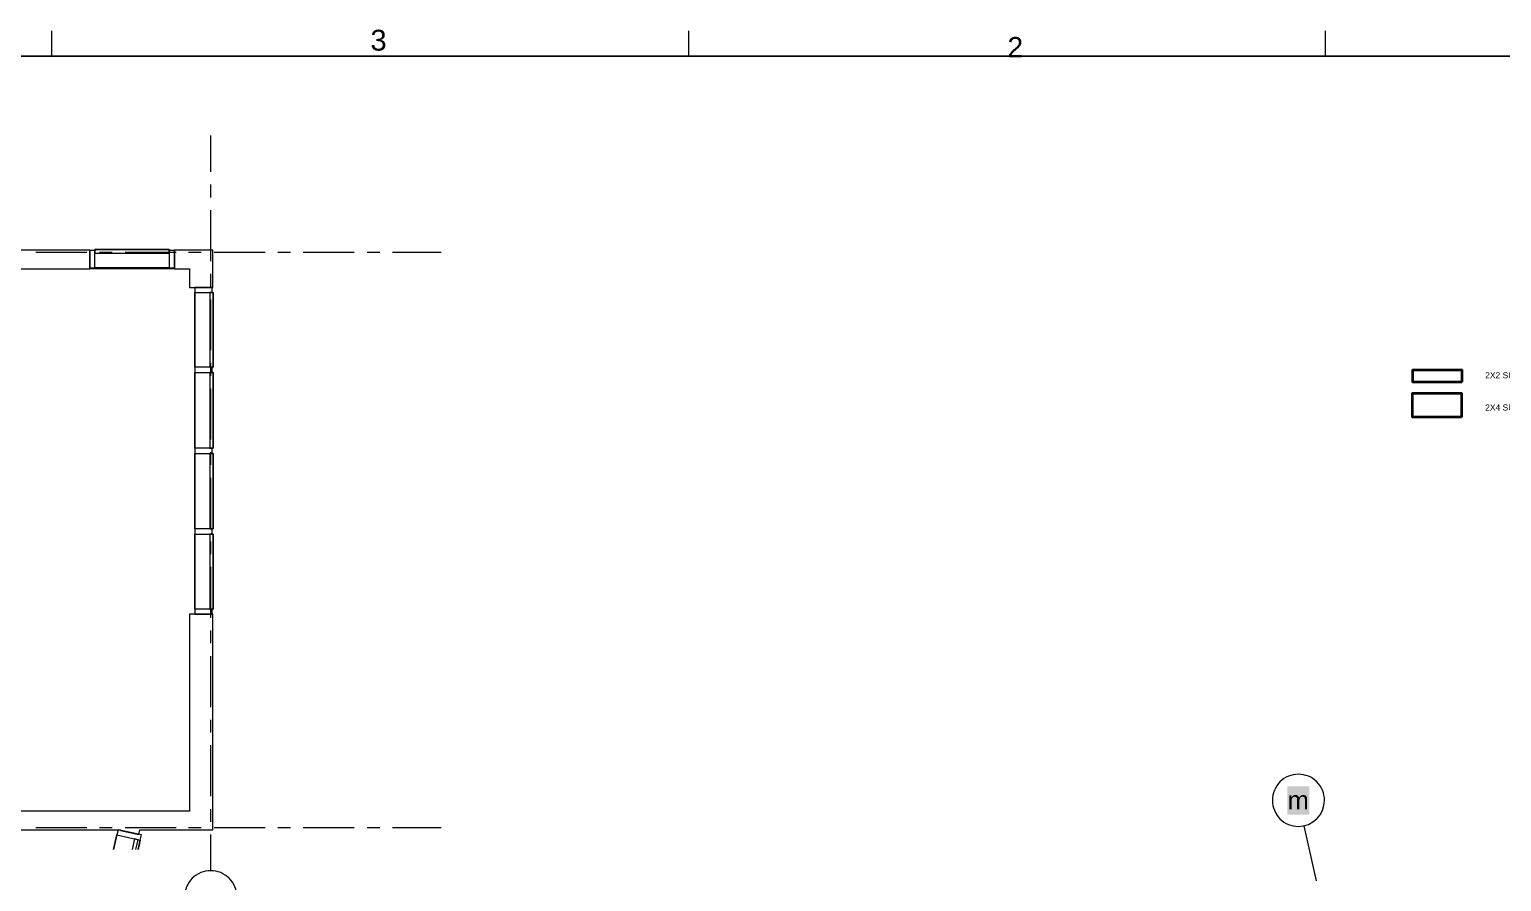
# Model space of a CAD drawing. Header units: millimetres. Extents: x 0.9 to 36.3, y 0.7 to 23.3.
# Drawn here: x 13.41 to 27.84, y 14.9 to 23.25 of the extents above; entities that cross this region are included whole.
import ezdxf

# ---------------------------------------------------------------- set-up
doc = ezdxf.new("R2010")
doc.units = ezdxf.units.MM
doc.layers.add('PDF2_Geometry', color=7, linetype='Continuous')
doc.layers.add('PDF_Text', color=7, linetype='Continuous')
doc.layers.add('PDF_Geometry', color=7, linetype='Continuous', true_color=0x777777)
doc.layers.add('PDF_Solid Fills', color=7, linetype='Continuous', true_color=0xffffff)
doc.styles.add('PDF Arial', font='arial.ttf')
doc.styles.add('PDF GillSansMT', font='arial.ttf')
doc.styles.add('PDF GillSansMTCondensed', font='arial.ttf')

msp = doc.modelspace()

# ---------------------------------------------------------------- linework, layer by layer
at = {"layer": 'PDF2_Geometry', "lineweight": 35}
for points in [[(27.454, 19.797), (26.974, 19.797), (26.974, 19.917), (27.454, 19.917)], [(27.449, 19.453), (26.969, 19.453), (26.969, 19.691), (27.449, 19.691)]]:
    msp.add_lwpolyline(points, close=True, dxfattribs=at)
at = {"layer": 'PDF_Geometry', "color": 7, "lineweight": 9}
for points in [[(13.626, 22.992), (13.626, 23.242)], [(19.873, 22.992), (19.873, 23.242)], [(26.117, 22.992), (26.117, 23.242)]]:
    msp.add_lwpolyline(points, dxfattribs=at)
msp.add_lwpolyline([(32.364, 1.008), (1.135, 1.008), (32.364, 1.008), (32.364, 22.993), (1.135, 22.993), (32.364, 22.993)], close=True, dxfattribs=at)
at = {"layer": 'PDF_Geometry', "lineweight": 9}
for points in [[(15.183, 21.859), (15.183, 22.214)], [(15.183, 21.609), (15.183, 21.734)], [(15.183, 20.984), (15.183, 21.484)], [(13.996, 21.089), (13.996, 21.092), (14.048, 21.092)], [(14.776, 21.092), (14.828, 21.092), (14.828, 21.089)], [(13.468, 21.072), (13.968, 21.072)], [(14.093, 21.072), (14.218, 21.072)], [(14.343, 21.072), (14.843, 21.072)], [(14.966, 21.072), (15.091, 21.072)], [(15.216, 21.072), (15.716, 21.072)], [(15.841, 21.072), (15.966, 21.072)], [(16.091, 21.072), (16.591, 21.072)], [(16.716, 21.072), (16.841, 21.072)], [(16.966, 21.072), (17.443, 21.072)], [(14.828, 20.917), (14.828, 20.909), (13.996, 20.909), (13.996, 20.917)], [(15.183, 20.734), (15.183, 20.859)], [(15.026, 19.943), (15.026, 20.676), (15.026, 19.943)], [(15.026, 19.943), (15.026, 20.676), (15.026, 19.943)], [(15.208, 20.676), (15.208, 19.943), (15.208, 20.676)], [(15.208, 20.676), (15.208, 19.943), (15.208, 20.676)], [(15.183, 20.111), (15.183, 20.609)], [(15.183, 19.861), (15.183, 19.986)], [(15.026, 19.151), (15.026, 19.891), (15.026, 19.151)], [(15.026, 19.151), (15.026, 19.891), (15.026, 19.151)], [(15.208, 19.891), (15.208, 19.151), (15.208, 19.891)], [(15.208, 19.891), (15.208, 19.151), (15.208, 19.891)], [(15.183, 19.236), (15.183, 19.736)], [(15.026, 18.359), (15.026, 19.099), (15.026, 18.359)], [(15.026, 18.359), (15.026, 19.099), (15.026, 18.359)], [(15.183, 18.986), (15.183, 19.111)], [(15.208, 19.099), (15.208, 18.359), (15.208, 19.099)], [(15.208, 19.099), (15.208, 18.359), (15.208, 19.099)], [(15.183, 18.361), (15.183, 18.861)], [(15.026, 17.574), (15.026, 18.308), (15.026, 17.574)], [(15.026, 17.574), (15.026, 18.308), (15.026, 17.574)], [(15.183, 18.111), (15.183, 18.236)], [(15.208, 18.308), (15.208, 17.574), (15.208, 18.308)], [(15.208, 18.308), (15.208, 17.574), (15.208, 18.308)], [(15.183, 17.488), (15.183, 17.986)], [(15.183, 17.238), (15.183, 17.363)], [(15.183, 16.613), (15.183, 17.113)], [(15.183, 16.363), (15.183, 16.488)], [(15.183, 15.738), (15.183, 16.238)], [(15.183, 15.488), (15.183, 15.613)], [(26.027, 14.909), (25.907, 15.449)], [(13.468, 15.431), (13.968, 15.431)], [(14.093, 15.431), (14.218, 15.431)], [(14.231, 15.216), (14.263, 15.359), (14.231, 15.216)], [(14.343, 15.431), (14.843, 15.431)], [(14.966, 15.431), (15.091, 15.431)], [(15.183, 15.008), (15.183, 15.364)], [(15.216, 15.431), (15.716, 15.431)], [(15.841, 15.431), (15.966, 15.431)], [(16.091, 15.431), (16.591, 15.431)], [(16.716, 15.431), (16.841, 15.431)], [(16.966, 15.431), (17.443, 15.431)]]:
    msp.add_lwpolyline(points, dxfattribs=at)
at = {"layer": 'PDF_Geometry', "lineweight": 18}
for points in [[(10.313, 16.591), (10.323, 16.591), (10.323, 20.909), (12.783, 20.909), (11.595, 15.559), (11.74, 15.528), (12.934, 20.909), (13.996, 20.909), (13.996, 21.092), (10.1, 21.092), (10.1, 20.909), (10.215, 20.909), (10.215, 16.591), (10.215, 16.549), (10.313, 16.549)], [(14.048, 21.089), (13.996, 21.089), (13.996, 20.917), (14.048, 20.917)], [(14.828, 21.089), (14.776, 21.089), (14.776, 20.917), (14.828, 20.917)], [(14.828, 20.909), (14.976, 20.909), (14.976, 20.727), (15.203, 20.727), (15.203, 21.092), (14.976, 21.092), (14.828, 21.092)], [(15.026, 20.727), (15.026, 20.676), (15.198, 20.676), (15.198, 20.727)], [(15.026, 19.943), (15.026, 19.891), (15.198, 19.891), (15.198, 19.943)], [(15.026, 19.151), (15.026, 19.099), (15.198, 19.099), (15.198, 19.151)], [(15.026, 18.359), (15.026, 18.308), (15.198, 18.308), (15.198, 18.359)], [(14.976, 15.594), (14.339, 15.594), (10.31, 15.594), (10.31, 15.409), (14.298, 15.409), (14.298, 15.404), (14.478, 15.364), (14.488, 15.409), (15.203, 15.409), (15.203, 15.594), (15.203, 17.523), (14.976, 17.523)], [(15.026, 17.574), (15.026, 17.523), (15.198, 17.523), (15.198, 17.574)], [(14.274, 15.409), (14.263, 15.359), (14.491, 15.308), (14.503, 15.359)]]:
    msp.add_lwpolyline(points, close=True, dxfattribs=at)
at = {"layer": 'PDF_Geometry', "lineweight": 9}
for points in [[(14.776, 21.099), (14.048, 21.099), (14.776, 21.099), (14.776, 21.089)], [(14.048, 21.099), (14.048, 21.089)], [(14.776, 21.089), (14.776, 21.099), (14.048, 21.099), (14.776, 21.099)], [(14.048, 21.099), (14.048, 21.089)], [(14.048, 20.917), (14.776, 20.917)], [(14.048, 20.917), (14.776, 20.917)], [(15.198, 20.676), (15.208, 20.676)], [(15.198, 20.676), (15.208, 20.676)], [(15.198, 19.943), (15.208, 19.943)], [(15.198, 19.943), (15.208, 19.943)], [(15.198, 19.891), (15.208, 19.891)], [(15.198, 19.891), (15.208, 19.891)], [(15.198, 19.151), (15.208, 19.151)], [(15.198, 19.151), (15.208, 19.151)], [(15.198, 19.099), (15.208, 19.099)], [(15.198, 19.099), (15.208, 19.099)], [(15.198, 18.359), (15.208, 18.359)], [(15.198, 18.359), (15.208, 18.359)], [(15.198, 18.308), (15.208, 18.308)], [(15.198, 18.308), (15.208, 18.308)], [(15.198, 17.574), (15.208, 17.574)], [(15.198, 17.574), (15.208, 17.574)], [(14.471, 15.216), (14.491, 15.308)]]:
    msp.add_lwpolyline(points, close=True, dxfattribs=at)
at = {"layer": 'PDF_Geometry', "lineweight": 13}
for points in [[(14.776, 21.099), (14.048, 21.099), (14.048, 21.062), (14.776, 21.062)], [(15.173, 20.676), (15.173, 19.943), (15.208, 19.943), (15.208, 20.676)], [(15.173, 19.891), (15.173, 19.151), (15.208, 19.151), (15.208, 19.891)], [(15.173, 19.099), (15.173, 18.359), (15.208, 18.359), (15.208, 19.099)], [(15.173, 18.308), (15.173, 17.574), (15.208, 17.574), (15.208, 18.308)]]:
    msp.add_lwpolyline(points, close=True, dxfattribs=at)
at = {"layer": 'PDF_Geometry', "lineweight": 9}
for points in [[(25.851, 15.954, 0.416667), (25.596, 15.699, 0.415306), (25.851, 15.443, 0.413961), (26.107, 15.699, 0.415306)], [(15.183, 15.009, 0.416667), (14.928, 14.754, 0.415306), (15.183, 14.498, 0.413961), (15.439, 14.754, 0.415306)]]:
    msp.add_lwpolyline(points, format="xyb", close=True, dxfattribs=at)
at = {"layer": 'PDF_Geometry', "lineweight": 13}
msp.add_lwpolyline([(14.449, 15.216), (14.471, 15.313), (14.436, 15.321), (14.413, 15.216)], dxfattribs=at)
at = {"layer": 'PDF_Solid Fills', "lineweight": 9, "transparency": 33554559}
msp.add_solid([(25.744, 15.558), (25.957, 15.558), (25.744, 15.836), (25.957, 15.836)], dxfattribs=at)

# ---------------------------------------------------------------- texts
at = {"layer": 'PDF_Text', "attachment_point": 4}
for s, insert, char_height, style in [('3', (16.75, 23.148), 0.204, 'PDF GillSansMTCondensed'), ('2', (22.997, 23.081), 0.199, 'PDF GillSansMT'), ('2X2 SURFACE MOUNTED LUMINAIRE', (27.683, 19.865), 0.05939, 'PDF Arial'), ('2X4 SURFACE MOUNTED LUMINAIRE', (27.683, 19.549), 0.05939, 'PDF Arial')]:
    msp.add_mtext(s, dxfattribs=dict(at, insert=insert, char_height=char_height, style=style))
at = {"layer": 'PDF_Text', "color": 8, "true_color": 0x777777, "insert": (25.745, 15.701), "char_height": 0.179, "attachment_point": 4, "style": 'PDF Arial'}
msp.add_mtext('m', dxfattribs=at)

doc.saveas('drawing.dxf')
